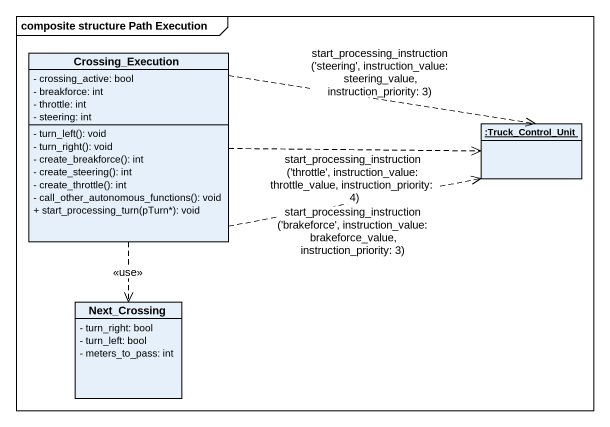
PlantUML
@startuml
mainframe composite structure Path Execution
hide circle
hide empty members
skinparam classAttributeIconSize 0
class Crossing_Execution {
  - crossing_active: bool
  - breakforce: int
  - throttle: int
  - steering: int
  - turn_left(): void
  - turn_right(): void
  - create_breakforce(): int
  - create_steering(): int
  - create_throttle(): int
  - call_other_autonomous_functions(): void
  + start_processing_turn(pTurn*): void
}
object ":Truck_Control_Unit" as Truck_Control_Unit
class Next_Crossing {
  - turn_right: bool
  - turn_left: bool
  - meters_to_pass: int
}
Crossing_Execution .right.> Truck_Control_Unit : start_processing_instruction ('steering', instruction_value: steering_value, instruction_priority: 3)
Crossing_Execution .right.> Truck_Control_Unit : start_processing_instruction ('brakeforce', instruction_value: brakeforce_value, instruction_priority: 3)
Crossing_Execution .right.> Truck_Control_Unit : start_processing_instruction ('throttle', instruction_value: throttle_value, instruction_priority: 4)
Crossing_Execution ..> Next_Crossing : <<use>>
@enduml
